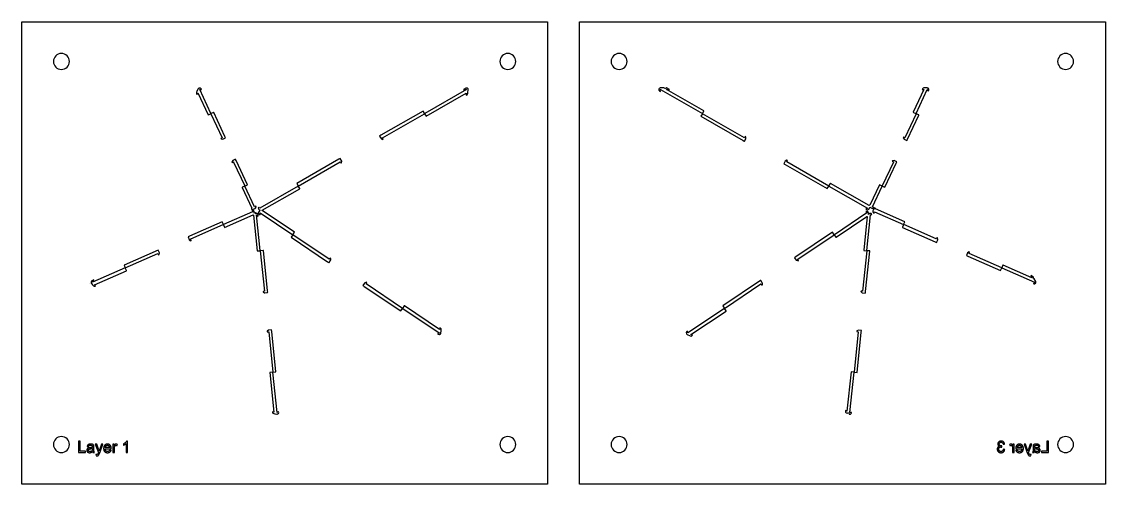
# Model space of a CAD drawing. Header units: metres. Extents: x -74 to 266, y -86 to 59.
import ezdxf

# ---------------------------------------------------------------- set-up
doc = ezdxf.new("R2010")
doc.units = ezdxf.units.M

msp = doc.modelspace()

# ---------------------------------------------------------------- linework, layer by layer
for points in [[(91.39, -85.86), (-73.51, -85.86), (-73.51, 59.04), (91.39, 59.04), (91.39, -85.86)], [(101.39, -85.86), (101.39, 59.04), (266.3, 59.04), (266.3, -85.86), (101.39, -85.86)], [(-58.56, 46.59), (-58.61, 47.08), (-58.75, 47.54), (-58.98, 47.98), (-59.29, 48.36), (-59.67, 48.67), (-60.1, 48.9), (-60.57, 49.04), (-61.06, 49.09), (-61.55, 49.04), (-62.02, 48.9), (-62.45, 48.67), (-62.83, 48.36), (-63.14, 47.98), (-63.37, 47.54), (-63.51, 47.08), (-63.56, 46.59), (-63.51, 46.1), (-63.37, 45.63), (-63.14, 45.2), (-62.83, 44.82), (-62.45, 44.51), (-62.02, 44.28), (-61.55, 44.14), (-61.06, 44.09), (-60.57, 44.14), (-60.1, 44.28), (-59.67, 44.51), (-59.29, 44.82), (-58.98, 45.2), (-58.75, 45.63), (-58.61, 46.1), (-58.56, 46.59)], [(81.44, 46.59), (81.39, 47.08), (81.25, 47.54), (81.02, 47.98), (80.71, 48.36), (80.33, 48.67), (79.9, 48.9), (79.43, 49.04), (78.94, 49.09), (78.45, 49.04), (77.98, 48.9), (77.55, 48.67), (77.17, 48.36), (76.86, 47.98), (76.63, 47.54), (76.49, 47.08), (76.44, 46.59), (76.49, 46.1), (76.63, 45.63), (76.86, 45.2), (77.17, 44.82), (77.55, 44.51), (77.98, 44.28), (78.45, 44.14), (78.94, 44.09), (79.43, 44.14), (79.9, 44.28), (80.33, 44.51), (80.71, 44.82), (81.02, 45.2), (81.25, 45.63), (81.39, 46.1), (81.44, 46.59)], [(111.34, 46.59), (111.39, 46.1), (111.53, 45.63), (111.77, 45.2), (112.08, 44.82), (112.46, 44.51), (112.89, 44.28), (113.36, 44.14), (113.84, 44.09), (114.33, 44.14), (114.8, 44.28), (115.23, 44.51), (115.61, 44.82), (115.92, 45.2), (116.15, 45.63), (116.3, 46.1), (116.34, 46.59), (116.3, 47.08), (116.15, 47.54), (115.92, 47.98), (115.61, 48.36), (115.23, 48.67), (114.8, 48.9), (114.33, 49.04), (113.84, 49.09), (113.36, 49.04), (112.89, 48.9), (112.46, 48.67), (112.08, 48.36), (111.77, 47.98), (111.53, 47.54), (111.39, 47.08), (111.34, 46.59)], [(251.34, 46.59), (251.39, 46.1), (251.53, 45.63), (251.77, 45.2), (252.08, 44.82), (252.46, 44.51), (252.89, 44.28), (253.36, 44.14), (253.84, 44.09), (254.33, 44.14), (254.8, 44.28), (255.23, 44.51), (255.61, 44.82), (255.92, 45.2), (256.15, 45.63), (256.3, 46.1), (256.34, 46.59), (256.3, 47.08), (256.15, 47.54), (255.92, 47.98), (255.61, 48.36), (255.23, 48.67), (254.8, 48.9), (254.33, 49.04), (253.84, 49.09), (253.36, 49.04), (252.89, 48.9), (252.46, 48.67), (252.08, 48.36), (251.77, 47.98), (251.53, 47.54), (251.39, 47.08), (251.34, 46.59)], [(-18.56, 37.26), (-18.54, 37.22), (-18.58, 37.22), (-18.71, 37), (-18.71, 36.99), (-18.7, 36.55), (-18.71, 36.54), (-18.72, 36.54), (-18.57, 36.22), (-18.27, 36.75), (-15.03, 29.85), (-15.01, 29.84), (-14.19, 30.22), (-14.15, 30.21), (-10.63, 22.7), (-10.65, 22.66), (-11.03, 22.48), (-11.03, 22.48), (-10.98, 22.3), (-10.98, 22.3), (-10.43, 22.21), (-10.39, 22.23), (-9.57, 22.62), (-9.59, 22.67), (-9.59, 22.67), (-9.57, 22.68), (-9.76, 23.08), (-13.29, 30.62), (-13.32, 30.63), (-14.14, 30.24), (-14.17, 30.26), (-17.69, 37.77), (-17.68, 37.77), (-17.67, 37.78), (-17.15, 37.78), (-17.24, 37.98), (-17.53, 38.24), (-17.53, 38.24), (-17.93, 38.21), (-17.94, 38.2), (-18, 38.16), (-18, 38.16), (-18.05, 38.12), (-18.06, 38.11), (-18.11, 38.05), (-18.11, 38.05), (-18.15, 37.99), (-18.56, 37.26)], [(66.43, 36.81), (66.39, 36.83), (66.44, 36.86), (66.53, 37.69), (66.53, 37.83), (66.53, 37.83), (66.49, 37.96), (66.48, 37.98), (66.4, 38.09), (66.4, 38.09), (66.3, 38.18), (66.3, 38.18), (66.12, 38.26), (66.12, 38.26), (65.77, 38.2), (65.03, 37.78), (66.01, 37.78), (66.01, 37.78), (66.01, 37.78), (66.02, 37.77), (52.86, 30.25), (52.82, 30.26), (52.38, 31.04), (52.35, 31.05), (39.16, 23.5), (38.77, 23.28), (38.78, 23.27), (38.78, 23.26), (38.73, 23.23), (39.18, 22.45), (39.21, 22.4), (39.71, 22.16), (39.71, 22.16), (39.85, 22.28), (39.85, 22.28), (39.64, 22.65), (39.65, 22.69), (52.81, 30.22), (52.85, 30.21), (53.3, 29.42), (53.33, 29.42), (65.9, 36.61), (65.84, 36), (66.15, 36.18), (66.32, 36.34), (66.32, 36.34), (66.4, 36.56), (66.43, 36.81)], [(127.9, 38.28), (126.78, 38.28), (126.73, 38.28), (126.73, 38.28), (126.68, 38.27), (126.67, 38.27), (126.63, 38.26), (126.62, 38.26), (126.58, 38.24), (126.58, 38.24), (126.4, 38.11), (126.4, 38.11), (126.29, 37.92), (126.29, 37.92), (126.3, 37.59), (126.3, 37.59), (126.52, 37.34), (126.82, 37.17), (126.75, 37.75), (126.76, 37.77), (126.77, 37.77), (126.77, 37.77), (139.93, 30.24), (139.93, 30.25), (139.93, 30.26), (139.96, 30.25), (140.41, 31.04), (140.4, 31.07), (128.67, 37.78), (129.68, 37.78), (128.92, 38.21), (128.8, 38.26), (128.8, 38.26), (128.67, 38.28), (128.54, 38.28), (128.45, 37.96), (127.9, 38.28)], [(209.75, 38.28), (209.43, 38.28), (209.16, 38.2), (209.16, 38.2), (208.98, 37.99), (208.88, 37.78), (209.43, 37.78), (206.09, 30.65), (206.1, 30.63), (206.92, 30.24), (206.94, 30.21), (203.42, 22.7), (203.38, 22.69), (203, 22.87), (203, 22.87), (202.89, 22.71), (202.89, 22.71), (203.17, 22.23), (203.22, 22.21), (204.04, 21.83), (204.06, 21.88), (204.06, 21.88), (204.08, 21.87), (204.27, 22.27), (207.8, 29.81), (207.79, 29.84), (206.97, 30.22), (206.96, 30.26), (210.48, 37.77), (210.49, 37.76), (210.5, 37.75), (210.78, 37.24), (210.93, 37.55), (210.95, 37.92), (210.95, 37.93), (210.71, 38.21), (210.7, 38.21), (210.7, 38.21), (210.69, 38.22), (210.57, 38.26), (210.57, 38.26), (210.45, 38.28), (209.84, 38.28), (209.77, 38.26), (209.75, 38.28)], [(153.07, 21.63), (153.07, 21.65), (153.07, 21.65), (153.13, 21.62), (153.57, 22.4), (153.6, 22.45), (153.56, 23), (153.56, 23), (153.38, 23.06), (153.38, 23.06), (153.17, 22.7), (153.13, 22.69), (139.96, 30.22), (139.96, 30.21), (139.96, 30.21), (139.94, 30.22), (139.48, 29.42), (139.49, 29.4), (152.68, 21.85), (153.07, 21.63)], [(-7.49, 14.92), (-7.11, 15.1), (-7.07, 15.09), (-3.55, 7.58), (-3.52, 7.57), (-2.7, 7.95), (-2.69, 7.98), (-6.22, 15.52), (-6.41, 15.92), (-6.42, 15.91), (-6.43, 15.91), (-6.45, 15.96), (-7.27, 15.58), (-7.32, 15.56), (-7.6, 15.08), (-7.6, 15.08), (-7.49, 14.93), (-7.49, 14.92)], [(26.33, 16.16), (25.95, 15.94), (12.75, 8.39), (12.75, 8.37), (13.2, 7.58), (13.19, 7.54), (1.12, 0.64), (0.91, 0.78), (0.81, 0.98), (0.62, 0.66), (0.62, 0.66), (0.84, 0.22), (1.24, -0.04), (1.24, -0.04), (0.98, -0.19), (0.97, -0.21), (0.97, -0.21), (1.08, -0.44), (0.73, -0.65), (0.73, -0.68), (0.75, -0.89), (0.82, -1.09), (0.82, -1.09), (0.97, -1.25), (1.31, -1.48), (1.25, -0.83), (11.47, -7.68), (11.5, -7.68), (12, -6.92), (12, -6.89), (1.91, -0.13), (1.91, 0), (13.67, 6.72), (13.67, 6.75), (13.22, 7.53), (13.23, 7.57), (26.39, 15.1), (26.43, 15.09), (26.64, 14.73), (26.64, 14.73), (26.83, 14.79), (26.83, 14.79), (26.87, 15.34), (26.84, 15.39), (26.39, 16.17), (26.34, 16.14), (26.34, 16.14), (26.33, 16.16)], [(191.2, 0.33), (191.42, 0.21), (191.69, 0.14), (191.69, 0.14), (191.95, 0.22), (192.15, 0.36), (192.2, 0.41), (192.2, 0.56), (192.25, 0.58), (192.34, 0.58), (192.49, 0.92), (192.49, 0.92), (193.03, 0.61), (193.43, 0.57), (193.43, 0.57), (193.73, 0.84), (193.73, 0.84), (193.3, 1.03), (193.28, 1.05), (196.32, 7.54), (196.31, 7.57), (195.48, 7.95), (195.45, 7.94), (192.44, 1.52), (192.36, 1.54), (192.2, 1.43), (180.07, 8.38), (180.04, 8.37), (179.59, 7.58), (179.55, 7.57), (166.39, 15.1), (166.38, 15.14), (166.59, 15.51), (166.59, 15.51), (166.44, 15.63), (166.44, 15.63), (165.95, 15.39), (165.92, 15.34), (165.47, 14.56), (165.52, 14.53), (165.52, 14.53), (165.51, 14.51), (165.89, 14.29), (179.08, 6.74), (179.11, 6.75), (179.56, 7.53), (179.6, 7.54), (191.67, 0.64), (191.2, 0.33)], [(200.92, 15.11), (200.9, 15.12), (200.9, 15.12), (200.92, 15.17), (200.1, 15.56), (200.05, 15.58), (199.51, 15.5), (199.51, 15.49), (199.46, 15.31), (199.46, 15.31), (199.84, 15.13), (199.85, 15.09), (196.33, 7.58), (196.34, 7.55), (197.17, 7.16), (197.2, 7.17), (200.73, 14.71), (200.92, 15.11)], [(-0.06, 1.3), (-0.49, 1.05), (-3.53, 7.54), (-3.56, 7.55), (-4.39, 7.16), (-4.39, 7.14), (-1.36, 0.66), (-1.48, 0.48), (-1.46, 0.39), (-1.36, 0.18), (-1.36, 0.18), (-1.18, 0.26), (-1.18, 0.26), (-1.15, 0.21), (-0.32, 0.57), (-0.3, 0.58), (-0.3, 0.58), (-0.27, 0.6), (-0.24, 0.61), (-0.02, 0.9), (-0.02, 0.9), (-0.04, 1.26), (-0.06, 1.3)], [(193.93, 0.75), (193.93, 0.75), (193.79, 0.61), (193.46, -0.1), (193.43, -0.18), (193.43, -0.18), (193.41, -0.26), (193.4, -0.44), (193.46, -0.74), (193.46, -0.74), (193.69, -0.94), (193.84, -1.01), (193.89, -0.49), (203.02, -4.51), (203.03, -4.54), (202.67, -5.37), (202.68, -5.4), (212.92, -9.91), (213.32, -10.08), (213.33, -10.06), (213.33, -10.06), (213.38, -10.09), (213.75, -9.26), (213.77, -9.21), (213.67, -8.66), (213.67, -8.66), (213.48, -8.62), (213.48, -8.62), (213.31, -9.01), (213.28, -9.02), (203.07, -4.53), (203.06, -4.49), (203.42, -3.66), (203.41, -3.64), (194.24, 0.4), (194.26, 0.48), (194.14, 0.66), (193.93, 0.75)], [(-1.26, -0.03), (-1.13, -0.31), (-1.11, -0.49), (-10.23, -4.51), (-10.27, -4.49), (-10.63, -3.66), (-10.66, -3.65), (-20.9, -8.16), (-21.31, -8.34), (-21.3, -8.36), (-21.3, -8.36), (-21.35, -8.38), (-20.99, -9.21), (-20.96, -9.26), (-20.5, -9.56), (-20.5, -9.56), (-20.34, -9.45), (-20.34, -9.45), (-20.51, -9.06), (-20.49, -9.02), (-10.28, -4.53), (-10.25, -4.54), (-9.88, -5.37), (-9.86, -5.38), (-0.95, -1.46), (-0.8, -1.54), (0.37, -12.77), (0.39, -12.78), (1.3, -12.69), (1.31, -12.67), (0.15, -1.49), (0.69, -1.85), (0.65, -1.44), (0.58, -1.23), (0.58, -1.23), (0.43, -1.08), (0.24, -0.95), (-0.02, -1.1), (-0.2, -0.83), (-0.32, -0.85), (-0.56, -0.96), (-0.56, -0.96), (-0.61, -0.44), (-0.86, -0.06), (-0.86, -0.06), (-1.26, -0.03)], [(193.04, -1.37), (192.89, -1.07), (192.89, -1.06), (192.35, -1.08), (191.99, -1.32), (191.99, -1.32), (192.04, -0.89), (191.8, -0.41), (191.8, -0.41), (191.26, -0.42), (191.23, -0.44), (191.56, -0.63), (191.54, -0.83), (181.32, -7.68), (181.31, -7.71), (181.82, -8.47), (181.85, -8.47), (191.55, -1.97), (191.62, -2.02), (190.52, -12.57), (190.54, -12.59), (191.45, -12.69), (191.47, -12.67), (192.63, -1.49), (192.9, -1.31), (193.04, -1.37)], [(23.22, -15.01), (22.99, -15.37), (22.95, -15.37), (11.5, -7.71), (11.47, -7.71), (10.97, -8.47), (10.97, -8.5), (22.44, -16.18), (22.81, -16.43), (22.82, -16.41), (22.82, -16.41), (22.87, -16.44), (23.37, -15.69), (23.4, -15.65), (23.4, -15.09), (23.4, -15.09), (23.22, -15.01), (23.22, -15.01)], [(181.28, -7.71), (181.28, -7.68), (181.28, -7.68), (181.29, -7.68), (180.78, -6.92), (180.75, -6.91), (169.29, -14.6), (168.92, -14.84), (168.93, -14.86), (168.93, -14.86), (168.88, -14.89), (169.39, -15.64), (169.42, -15.69), (169.93, -15.9), (169.93, -15.9), (170.07, -15.76), (170.07, -15.76), (169.83, -15.41), (169.84, -15.37), (181.28, -7.71)], [(-30.76, -12.5), (-41.4, -17.19), (-41.41, -17.21), (-41.04, -18.05), (-41.02, -18.06), (-30.8, -13.56), (-30.77, -13.58), (-30.6, -13.96), (-30.6, -13.96), (-30.41, -13.92), (-30.41, -13.92), (-30.31, -13.37), (-30.33, -13.32), (-30.7, -12.5), (-30.75, -12.52), (-30.75, -12.52), (-30.76, -12.5)], [(3.63, -25.72), (3.58, -25.28), (2.27, -12.61), (2.24, -12.59), (1.34, -12.69), (1.32, -12.71), (2.63, -25.35), (2.6, -25.38), (2.19, -25.42), (2.19, -25.42), (2.17, -25.61), (2.17, -25.62), (2.66, -25.87), (2.71, -25.87), (3.61, -25.78), (3.6, -25.72), (3.61, -25.71), (3.63, -25.72)], [(189.7, -25.33), (189.7, -25.33), (189.65, -25.51), (189.65, -25.51), (190.08, -25.87), (190.13, -25.87), (191.03, -25.97), (191.03, -25.91), (191.03, -25.91), (191.05, -25.91), (191.1, -25.47), (192.41, -12.81), (192.4, -12.78), (191.49, -12.69), (191.47, -12.71), (190.15, -25.35), (190.12, -25.37), (189.7, -25.33)], [(223.74, -13.14), (223.74, -13.14), (223.58, -13.03), (223.58, -13.03), (223.12, -13.33), (223.09, -13.37), (222.73, -14.2), (222.78, -14.22), (222.78, -14.23), (222.77, -14.24), (223.18, -14.42), (233.42, -18.93), (233.45, -18.92), (233.81, -18.09), (233.79, -18.07), (233.8, -18.07), (233.8, -18.06), (223.59, -13.56), (223.57, -13.52), (223.74, -13.14)], [(-51.28, -23.37), (-51.28, -23.37), (-51.28, -23.37), (-51.04, -23.66), (-50.77, -23.83), (-50.77, -23.83), (-50.45, -23.8), (-50.32, -23.74), (-50.65, -23.34), (-40.67, -18.95), (-40.66, -18.92), (-41.03, -18.09), (-41.05, -18.07), (-51.27, -22.57), (-51.28, -22.57), (-51.28, -22.57), (-51.27, -22.56), (-51.27, -22.56), (-50.88, -21.85), (-51.47, -22.12), (-51.75, -22.43), (-51.75, -22.43), (-51.74, -22.7), (-51.74, -22.7), (-51.76, -22.7), (-51.75, -22.72), (-51.74, -22.74), (-51.74, -22.74), (-51.74, -22.75), (-51.74, -22.76), (-51.74, -22.76), (-51.74, -22.76), (-51.71, -22.83), (-51.71, -22.83), (-51.65, -22.92), (-51.28, -23.37)], [(243.82, -21.1), (243.73, -20.96), (243.63, -20.83), (243.63, -20.83), (243.5, -20.74), (242.9, -20.48), (243.3, -21.2), (234.22, -17.2), (234.2, -17.21), (233.83, -18.05), (233.84, -18.07), (244.06, -22.57), (244.05, -22.58), (244.06, -22.59), (244.05, -22.6), (243.74, -22.98), (243.86, -23.03), (244.2, -23.05), (244.2, -23.05), (244.29, -22.99), (244.29, -22.99), (244.3, -23), (244.34, -22.95), (244.34, -22.95), (244.48, -22.84), (244.48, -22.84), (244.55, -22.66), (244.55, -22.66), (244.55, -22.47), (244.55, -22.46), (244.5, -22.36), (244.5, -22.35), (244.49, -22.32), (244.02, -21.46), (243.64, -21.3), (243.82, -21.1)], [(-52.12, -23.11), (-52.11, -23.11), (-52.1, -23.11), (-52.11, -23.1), (-52.12, -23.11)], [(57.99, -37.8), (57.99, -37.76), (58, -37.76), (58.03, -37.46), (57.99, -37.19), (57.99, -37.19), (57.81, -36.98), (57.6, -36.84), (57.53, -37.4), (46.49, -30), (46.46, -30), (45.95, -30.75), (45.92, -30.76), (34.48, -23.1), (34.47, -23.06), (34.7, -22.71), (34.7, -22.71), (34.57, -22.57), (34.57, -22.57), (34.05, -22.78), (34.02, -22.83), (33.52, -23.58), (33.57, -23.61), (33.57, -23.61), (33.56, -23.63), (33.92, -23.87), (45.39, -31.56), (45.42, -31.55), (45.92, -30.8), (45.96, -30.79), (57.4, -38.46), (57.39, -38.47), (57.38, -38.48), (56.9, -38.72), (57.12, -38.87), (57.5, -38.95), (57.5, -38.95), (57.81, -38.74), (57.82, -38.72), (57.83, -38.7), (57.83, -38.7), (57.88, -38.61), (57.88, -38.61), (57.9, -38.56), (57.9, -38.56), (57.9, -38.55), (57.9, -38.55), (57.9, -38.54), (57.9, -38.54), (57.91, -38.49), (57.99, -37.8)], [(158.58, -23.46), (158.58, -23.46), (158.76, -23.38), (158.76, -23.38), (158.76, -22.83), (158.73, -22.78), (158.23, -22.03), (158.18, -22.06), (158.18, -22.06), (158.17, -22.04), (146.33, -29.97), (146.33, -30), (146.83, -30.76), (146.86, -30.77), (158.31, -23.1), (158.35, -23.11), (158.58, -23.46)], [(135.31, -37.91), (135.11, -38.04), (134.89, -38.36), (134.89, -38.36), (134.97, -38.74), (134.98, -38.76), (135.02, -38.81), (135.02, -38.81), (135.07, -38.85), (135.07, -38.86), (135.13, -38.9), (135.13, -38.9), (135.18, -38.93), (136.14, -39.4), (136.39, -39.45), (136.39, -39.45), (136.64, -39.36), (136.88, -39.2), (136.36, -38.95), (147.36, -31.58), (147.37, -31.55), (146.86, -30.79), (146.83, -30.8), (146.83, -30.8), (146.83, -30.79), (135.38, -38.46), (135.37, -38.44), (135.37, -38.44), (135.37, -38.43), (135.31, -37.91)], [(5.88, -63.8), (5.9, -63.78), (5.95, -63.82), (6.46, -63.91), (6.57, -63.92), (6.57, -63.92), (6.58, -63.92), (6.62, -63.92), (6.64, -63.91), (6.98, -63.72), (6.98, -63.72), (7.08, -63.37), (7.06, -63.19), (6.61, -63.41), (6.6, -63.42), (6.58, -63.42), (6.58, -63.42), (5.27, -50.78), (5.29, -50.75), (6.19, -50.65), (6.21, -50.63), (4.9, -37.96), (4.85, -37.52), (4.83, -37.53), (4.83, -37.53), (4.82, -37.47), (3.93, -37.56), (3.87, -37.57), (3.45, -37.92), (3.44, -37.92), (3.5, -38.11), (3.5, -38.11), (3.92, -38.07), (3.95, -38.09), (5.26, -50.72), (5.24, -50.75), (4.34, -50.85), (4.32, -50.87), (5.6, -63.24), (5.09, -63.15), (5.11, -63.29), (5.24, -63.58), (5.24, -63.58), (5.51, -63.73), (5.88, -63.8)], [(185.92, -63.84), (185.96, -63.86), (186, -63.88), (186, -63.88), (186.04, -63.89), (186.04, -63.9), (186.08, -63.91), (186.08, -63.91), (186.12, -63.91), (186.14, -63.91), (186.34, -63.9), (186.34, -63.9), (186.52, -63.81), (186.52, -63.81), (186.64, -63.66), (186.64, -63.66), (186.7, -63.47), (186.72, -63.33), (186.23, -63.42), (186.23, -63.42), (186.23, -63.42), (186.2, -63.42), (186.2, -63.42), (187.52, -50.78), (187.55, -50.75), (188.45, -50.85), (188.47, -50.83), (189.78, -38.16), (189.83, -37.72), (189.81, -37.72), (189.81, -37.72), (189.81, -37.66), (188.92, -37.57), (188.86, -37.56), (188.37, -37.82), (188.37, -37.82), (188.39, -38.02), (188.39, -38.02), (188.81, -38.06), (188.83, -38.09), (187.52, -50.72), (187.49, -50.75), (186.59, -50.65), (186.57, -50.67), (185.29, -62.98), (184.82, -62.75), (184.8, -62.93), (184.86, -63.22), (184.86, -63.22), (185.07, -63.43), (185.39, -63.58), (185.78, -63.36), (185.92, -63.84)], [(-58.56, -73.41), (-58.61, -72.92), (-58.75, -72.46), (-58.98, -72.02), (-59.29, -71.64), (-59.67, -71.33), (-60.1, -71.1), (-60.57, -70.96), (-61.06, -70.91), (-61.55, -70.96), (-62.02, -71.1), (-62.45, -71.33), (-62.83, -71.64), (-63.14, -72.02), (-63.37, -72.46), (-63.51, -72.92), (-63.56, -73.41), (-63.51, -73.9), (-63.37, -74.37), (-63.14, -74.8), (-62.83, -75.18), (-62.45, -75.49), (-62.02, -75.72), (-61.55, -75.86), (-61.06, -75.91), (-60.57, -75.86), (-60.1, -75.72), (-59.67, -75.49), (-59.29, -75.18), (-58.98, -74.8), (-58.75, -74.37), (-58.61, -73.9), (-58.56, -73.41)], [(81.44, -73.41), (81.39, -72.92), (81.25, -72.46), (81.02, -72.02), (80.71, -71.64), (80.33, -71.33), (79.9, -71.1), (79.43, -70.96), (78.94, -70.91), (78.45, -70.96), (77.98, -71.1), (77.55, -71.33), (77.17, -71.64), (76.86, -72.02), (76.63, -72.46), (76.49, -72.92), (76.44, -73.41), (76.49, -73.9), (76.63, -74.37), (76.86, -74.8), (77.17, -75.18), (77.55, -75.49), (77.98, -75.72), (78.45, -75.86), (78.94, -75.91), (79.43, -75.86), (79.9, -75.72), (80.33, -75.49), (80.71, -75.18), (81.02, -74.8), (81.25, -74.37), (81.39, -73.9), (81.44, -73.41)], [(111.34, -73.41), (111.39, -73.9), (111.53, -74.37), (111.77, -74.8), (112.08, -75.18), (112.46, -75.49), (112.89, -75.72), (113.36, -75.86), (113.84, -75.91), (114.33, -75.86), (114.8, -75.72), (115.23, -75.49), (115.61, -75.18), (115.92, -74.8), (116.15, -74.37), (116.3, -73.9), (116.34, -73.41), (116.3, -72.92), (116.15, -72.46), (115.92, -72.02), (115.61, -71.64), (115.23, -71.33), (114.8, -71.1), (114.33, -70.96), (113.84, -70.91), (113.36, -70.96), (112.89, -71.1), (112.46, -71.33), (112.08, -71.64), (111.77, -72.02), (111.53, -72.46), (111.39, -72.92), (111.34, -73.41)], [(251.34, -73.41), (251.39, -73.9), (251.53, -74.37), (251.77, -74.8), (252.08, -75.18), (252.46, -75.49), (252.89, -75.72), (253.36, -75.86), (253.84, -75.91), (254.33, -75.86), (254.8, -75.72), (255.23, -75.49), (255.61, -75.18), (255.92, -74.8), (256.15, -74.37), (256.3, -73.9), (256.34, -73.41), (256.3, -72.92), (256.15, -72.46), (255.92, -72.02), (255.61, -71.64), (255.23, -71.33), (254.8, -71.1), (254.33, -70.96), (253.84, -70.91), (253.36, -70.96), (252.89, -71.1), (252.46, -71.33), (252.08, -71.64), (251.77, -72.02), (251.53, -72.46), (251.39, -72.92), (251.34, -73.41)], [(-55.69, -75.91), (-53.46, -75.91), (-53.46, -75.49), (-55.22, -75.49), (-55.22, -72.33), (-55.69, -72.33), (-55.69, -75.91)], [(-51.26, -75.59), (-51.25, -75.63), (-51.25, -75.66), (-51.24, -75.7), (-51.23, -75.73), (-51.23, -75.76), (-51.22, -75.8), (-51.21, -75.83), (-51.19, -75.86), (-51.18, -75.88), (-51.17, -75.91), (-50.71, -75.91), (-50.73, -75.88), (-50.74, -75.85), (-50.76, -75.82), (-50.77, -75.79), (-50.78, -75.76), (-50.79, -75.73), (-50.8, -75.7), (-50.81, -75.67), (-50.82, -75.63), (-50.82, -75.6), (-50.83, -75.56), (-50.83, -75.52), (-50.84, -75.46), (-50.84, -75.4), (-50.84, -75.33), (-50.85, -75.24), (-50.85, -75.15), (-50.85, -75.05), (-50.85, -74.94), (-50.85, -74.83), (-50.85, -74.24), (-50.85, -74.18), (-50.85, -74.13), (-50.85, -74.08), (-50.85, -74.03), (-50.86, -73.99), (-50.86, -73.95), (-50.86, -73.92), (-50.86, -73.89), (-50.87, -73.86), (-50.87, -73.84), (-50.88, -73.8), (-50.89, -73.77), (-50.9, -73.73), (-50.91, -73.7), (-50.93, -73.67), (-50.94, -73.64), (-50.96, -73.61), (-50.97, -73.59), (-50.99, -73.56), (-51.01, -73.54), (-51.03, -73.51), (-51.05, -73.49), (-51.08, -73.47), (-51.1, -73.45), (-51.13, -73.43), (-51.17, -73.41), (-51.2, -73.39), (-51.24, -73.37), (-51.27, -73.36), (-51.31, -73.34), (-51.36, -73.32), (-51.4, -73.31), (-51.45, -73.3), (-51.5, -73.29), (-51.55, -73.28), (-51.61, -73.27), (-51.66, -73.27), (-51.73, -73.26), (-51.79, -73.26), (-51.85, -73.26), (-51.92, -73.26), (-51.98, -73.26), (-52.05, -73.27), (-52.11, -73.28), (-52.17, -73.28), (-52.23, -73.29), (-52.28, -73.31), (-52.34, -73.32), (-52.39, -73.34), (-52.44, -73.35), (-52.49, -73.37), (-52.54, -73.39), (-52.58, -73.41), (-52.63, -73.44), (-52.67, -73.46), (-52.7, -73.49), (-52.74, -73.52), (-52.77, -73.55), (-52.8, -73.58), (-52.83, -73.61), (-52.86, -73.65), (-52.88, -73.69), (-52.9, -73.73), (-52.92, -73.77), (-52.94, -73.81), (-52.96, -73.86), (-52.98, -73.9), (-53, -73.95), (-53.01, -74.01), (-53.02, -74.06), (-52.59, -74.12), (-52.58, -74.06), (-52.56, -74.01), (-52.54, -73.97), (-52.52, -73.92), (-52.5, -73.88), (-52.48, -73.85), (-52.46, -73.81), (-52.43, -73.78), (-52.4, -73.76), (-52.37, -73.73), (-52.34, -73.71), (-52.31, -73.69), (-52.27, -73.68), (-52.23, -73.66), (-52.19, -73.65), (-52.14, -73.64), (-52.09, -73.63), (-52.03, -73.63), (-51.98, -73.63), (-51.92, -73.62), (-51.85, -73.63), (-51.79, -73.63), (-51.73, -73.64), (-51.68, -73.65), (-51.63, -73.66), (-51.58, -73.68), (-51.53, -73.7), (-51.49, -73.72), (-51.45, -73.75), (-51.42, -73.77), (-51.39, -73.8), (-51.37, -73.82), (-51.35, -73.85), (-51.34, -73.89), (-51.32, -73.92), (-51.31, -73.96), (-51.3, -74.01), (-51.3, -74.05), (-51.29, -74.1), (-51.29, -74.15), (-51.29, -74.16), (-51.29, -74.16), (-51.29, -74.17), (-51.29, -74.18), (-51.29, -74.19), (-51.29, -74.21), (-51.29, -74.22), (-51.29, -74.23), (-51.29, -74.25), (-51.29, -74.27), (-51.35, -74.28), (-51.41, -74.3), (-51.47, -74.32), (-51.54, -74.33), (-51.62, -74.35), (-51.7, -74.36), (-51.78, -74.38), (-51.88, -74.39), (-51.97, -74.41), (-52.08, -74.42), (-52.13, -74.42), (-52.18, -74.43), (-52.22, -74.44), (-52.27, -74.44), (-52.31, -74.45), (-52.34, -74.46), (-52.38, -74.46), (-52.41, -74.47), (-52.44, -74.48), (-52.47, -74.48), (-52.5, -74.49), (-52.54, -74.51), (-52.57, -74.52), (-52.6, -74.53), (-52.63, -74.54), (-52.67, -74.56), (-52.7, -74.58), (-52.73, -74.59), (-52.76, -74.61), (-52.78, -74.63), (-52.81, -74.65), (-52.84, -74.67), (-52.86, -74.69), (-52.89, -74.71), (-52.91, -74.74), (-52.93, -74.76), (-52.95, -74.79), (-52.97, -74.82), (-52.99, -74.85), (-53.01, -74.88), (-53.03, -74.91), (-53.04, -74.95), (-53.06, -74.98), (-53.07, -75.01), (-53.08, -75.05), (-53.08, -75.08), (-53.09, -75.12), (-53.09, -75.15), (-53.1, -75.19), (-53.1, -75.23), (-53.1, -75.29), (-53.09, -75.35), (-53.08, -75.41), (-53.06, -75.47), (-53.04, -75.52), (-53.02, -75.58), (-52.99, -75.63), (-52.95, -75.67), (-52.91, -75.72), (-52.87, -75.76), (-52.82, -75.8), (-52.77, -75.84), (-52.71, -75.87), (-52.65, -75.9), (-52.59, -75.92), (-52.52, -75.94), (-52.45, -75.95), (-52.37, -75.96), (-52.29, -75.97), (-52.21, -75.97), (-52.16, -75.97), (-52.11, -75.97), (-52.06, -75.96), (-52.01, -75.96), (-51.96, -75.95), (-51.91, -75.94), (-51.87, -75.93), (-51.82, -75.92), (-51.77, -75.9), (-51.73, -75.89), (-51.68, -75.87), (-51.64, -75.85), (-51.59, -75.82), (-51.54, -75.8), (-51.5, -75.77), (-51.45, -75.74), (-51.4, -75.71), (-51.35, -75.67), (-51.31, -75.63), (-51.26, -75.59)], [(-51.29, -74.61), (-51.29, -74.77), (-51.29, -74.83), (-51.3, -74.88), (-51.3, -74.93), (-51.3, -74.98), (-51.31, -75.03), (-51.32, -75.07), (-51.33, -75.11), (-51.34, -75.15), (-51.35, -75.18), (-51.36, -75.21), (-51.38, -75.25), (-51.41, -75.29), (-51.43, -75.32), (-51.46, -75.35), (-51.48, -75.38), (-51.51, -75.41), (-51.55, -75.44), (-51.58, -75.47), (-51.62, -75.49), (-51.66, -75.52), (-51.7, -75.54), (-51.74, -75.56), (-51.78, -75.57), (-51.82, -75.59), (-51.87, -75.6), (-51.91, -75.61), (-51.96, -75.62), (-52.01, -75.62), (-52.06, -75.63), (-52.11, -75.63), (-52.16, -75.63), (-52.2, -75.62), (-52.25, -75.62), (-52.29, -75.61), (-52.33, -75.6), (-52.37, -75.58), (-52.41, -75.57), (-52.44, -75.55), (-52.47, -75.53), (-52.5, -75.51), (-52.52, -75.49), (-52.54, -75.46), (-52.56, -75.43), (-52.58, -75.41), (-52.6, -75.38), (-52.61, -75.35), (-52.62, -75.32), (-52.62, -75.28), (-52.63, -75.25), (-52.63, -75.22), (-52.63, -75.19), (-52.63, -75.17), (-52.62, -75.15), (-52.62, -75.13), (-52.61, -75.11), (-52.61, -75.09), (-52.6, -75.07), (-52.59, -75.05), (-52.58, -75.03), (-52.57, -75.01), (-52.56, -74.99), (-52.54, -74.97), (-52.53, -74.96), (-52.51, -74.94), (-52.49, -74.93), (-52.48, -74.91), (-52.46, -74.9), (-52.44, -74.89), (-52.42, -74.88), (-52.4, -74.87), (-52.37, -74.86), (-52.34, -74.85), (-52.31, -74.84), (-52.28, -74.83), (-52.24, -74.82), (-52.2, -74.81), (-52.16, -74.8), (-52.11, -74.79), (-52.06, -74.79), (-52.01, -74.78), (-51.92, -74.76), (-51.83, -74.75), (-51.75, -74.73), (-51.67, -74.72), (-51.59, -74.7), (-51.52, -74.68), (-51.46, -74.67), (-51.4, -74.65), (-51.34, -74.63), (-51.29, -74.61)], [(-50.19, -76.91), (-50.16, -76.92), (-50.13, -76.93), (-50.1, -76.94), (-50.07, -76.95), (-50.04, -76.95), (-50.01, -76.96), (-49.98, -76.96), (-49.96, -76.96), (-49.93, -76.96), (-49.9, -76.96), (-49.86, -76.96), (-49.82, -76.96), (-49.78, -76.96), (-49.75, -76.95), (-49.71, -76.94), (-49.67, -76.93), (-49.64, -76.92), (-49.61, -76.9), (-49.57, -76.88), (-49.54, -76.86), (-49.51, -76.84), (-49.48, -76.82), (-49.46, -76.79), (-49.43, -76.76), (-49.4, -76.73), (-49.37, -76.7), (-49.35, -76.66), (-49.32, -76.63), (-49.3, -76.59), (-49.27, -76.54), (-49.26, -76.51), (-49.24, -76.47), (-49.22, -76.42), (-49.19, -76.37), (-49.17, -76.32), (-49.14, -76.26), (-49.12, -76.19), (-49.09, -76.12), (-49.06, -76.04), (-49.03, -75.96), (-48.04, -73.32), (-48.48, -73.32), (-49.04, -74.83), (-49.06, -74.89), (-49.08, -74.95), (-49.1, -75.01), (-49.11, -75.06), (-49.13, -75.12), (-49.15, -75.18), (-49.17, -75.24), (-49.18, -75.3), (-49.2, -75.36), (-49.22, -75.42), (-49.23, -75.36), (-49.25, -75.3), (-49.27, -75.24), (-49.29, -75.17), (-49.3, -75.11), (-49.32, -75.05), (-49.34, -75), (-49.36, -74.94), (-49.38, -74.88), (-49.4, -74.82), (-49.94, -73.32), (-50.42, -73.32), (-49.43, -75.92), (-49.44, -75.93), (-49.44, -75.94), (-49.45, -75.96), (-49.45, -75.97), (-49.46, -75.98), (-49.46, -75.99), (-49.46, -76), (-49.47, -76.01), (-49.47, -76.02), (-49.47, -76.02), (-49.49, -76.08), (-49.51, -76.12), (-49.52, -76.16), (-49.54, -76.2), (-49.55, -76.24), (-49.57, -76.27), (-49.58, -76.29), (-49.59, -76.32), (-49.6, -76.34), (-49.61, -76.35), (-49.62, -76.37), (-49.63, -76.39), (-49.64, -76.4), (-49.66, -76.42), (-49.67, -76.43), (-49.69, -76.44), (-49.7, -76.46), (-49.72, -76.47), (-49.73, -76.48), (-49.75, -76.49), (-49.77, -76.5), (-49.79, -76.51), (-49.81, -76.51), (-49.83, -76.52), (-49.85, -76.53), (-49.88, -76.53), (-49.9, -76.53), (-49.93, -76.54), (-49.96, -76.54), (-49.99, -76.54), (-50.01, -76.54), (-50.03, -76.54), (-50.05, -76.53), (-50.08, -76.53), (-50.1, -76.53), (-50.13, -76.52), (-50.15, -76.52), (-50.18, -76.51), (-50.21, -76.51), (-50.24, -76.5), (-50.19, -76.91)], [(-45.89, -75.08), (-45.91, -75.13), (-45.94, -75.18), (-45.96, -75.23), (-45.98, -75.28), (-46.01, -75.32), (-46.04, -75.36), (-46.07, -75.39), (-46.1, -75.43), (-46.13, -75.46), (-46.16, -75.48), (-46.2, -75.51), (-46.24, -75.53), (-46.27, -75.55), (-46.31, -75.56), (-46.35, -75.58), (-46.39, -75.59), (-46.44, -75.6), (-46.48, -75.6), (-46.53, -75.61), (-46.58, -75.61), (-46.64, -75.61), (-46.7, -75.6), (-46.76, -75.59), (-46.82, -75.57), (-46.87, -75.55), (-46.93, -75.53), (-46.98, -75.5), (-47.03, -75.46), (-47.07, -75.43), (-47.12, -75.38), (-47.16, -75.34), (-47.2, -75.28), (-47.23, -75.23), (-47.26, -75.17), (-47.29, -75.11), (-47.31, -75.04), (-47.33, -74.97), (-47.34, -74.89), (-47.35, -74.81), (-47.36, -74.73), (-45.43, -74.73), (-45.43, -74.71), (-45.43, -74.7), (-45.43, -74.68), (-45.43, -74.67), (-45.43, -74.66), (-45.42, -74.65), (-45.42, -74.64), (-45.42, -74.63), (-45.42, -74.62), (-45.42, -74.61), (-45.43, -74.49), (-45.44, -74.37), (-45.45, -74.25), (-45.48, -74.14), (-45.51, -74.04), (-45.54, -73.94), (-45.59, -73.85), (-45.64, -73.77), (-45.69, -73.69), (-45.75, -73.61), (-45.82, -73.55), (-45.89, -73.49), (-45.97, -73.43), (-46.05, -73.39), (-46.13, -73.35), (-46.22, -73.32), (-46.31, -73.29), (-46.4, -73.28), (-46.5, -73.26), (-46.6, -73.26), (-46.71, -73.26), (-46.81, -73.28), (-46.91, -73.29), (-47, -73.32), (-47.09, -73.35), (-47.18, -73.39), (-47.26, -73.44), (-47.34, -73.49), (-47.41, -73.55), (-47.48, -73.62), (-47.54, -73.7), (-47.6, -73.78), (-47.65, -73.87), (-47.69, -73.96), (-47.73, -74.06), (-47.76, -74.16), (-47.78, -74.27), (-47.8, -74.39), (-47.81, -74.51), (-47.82, -74.64), (-47.81, -74.76), (-47.8, -74.88), (-47.79, -74.99), (-47.76, -75.1), (-47.73, -75.2), (-47.7, -75.3), (-47.65, -75.39), (-47.6, -75.47), (-47.54, -75.55), (-47.48, -75.62), (-47.41, -75.69), (-47.34, -75.75), (-47.26, -75.8), (-47.18, -75.85), (-47.09, -75.88), (-47, -75.92), (-46.9, -75.94), (-46.8, -75.96), (-46.69, -75.97), (-46.58, -75.97), (-46.49, -75.97), (-46.4, -75.96), (-46.32, -75.95), (-46.24, -75.94), (-46.17, -75.92), (-46.1, -75.89), (-46.03, -75.86), (-45.96, -75.83), (-45.9, -75.79), (-45.84, -75.75), (-45.78, -75.71), (-45.73, -75.66), (-45.68, -75.6), (-45.63, -75.55), (-45.59, -75.49), (-45.55, -75.42), (-45.52, -75.36), (-45.49, -75.29), (-45.46, -75.21), (-45.44, -75.13), (-45.89, -75.08)], [(-47.34, -74.37), (-47.33, -74.3), (-47.32, -74.24), (-47.31, -74.18), (-47.29, -74.12), (-47.27, -74.06), (-47.24, -74.01), (-47.22, -73.96), (-47.18, -73.91), (-47.15, -73.87), (-47.11, -73.82), (-47.07, -73.79), (-47.02, -73.75), (-46.98, -73.72), (-46.93, -73.7), (-46.88, -73.67), (-46.83, -73.66), (-46.77, -73.64), (-46.72, -73.63), (-46.66, -73.62), (-46.6, -73.62), (-46.53, -73.63), (-46.47, -73.63), (-46.41, -73.65), (-46.35, -73.66), (-46.3, -73.69), (-46.24, -73.71), (-46.19, -73.75), (-46.14, -73.79), (-46.1, -73.83), (-46.05, -73.88), (-46.03, -73.91), (-46, -73.95), (-45.98, -73.99), (-45.96, -74.03), (-45.94, -74.08), (-45.93, -74.13), (-45.92, -74.19), (-45.9, -74.24), (-45.9, -74.3), (-45.89, -74.37), (-47.34, -74.37)], [(-44.89, -75.91), (-44.45, -75.91), (-44.45, -74.55), (-44.45, -74.5), (-44.45, -74.45), (-44.45, -74.39), (-44.44, -74.34), (-44.43, -74.29), (-44.43, -74.24), (-44.42, -74.19), (-44.41, -74.14), (-44.39, -74.09), (-44.38, -74.04), (-44.37, -74.01), (-44.36, -73.98), (-44.34, -73.96), (-44.33, -73.93), (-44.31, -73.91), (-44.3, -73.88), (-44.28, -73.86), (-44.26, -73.84), (-44.24, -73.82), (-44.22, -73.8), (-44.19, -73.79), (-44.17, -73.77), (-44.14, -73.76), (-44.12, -73.75), (-44.09, -73.74), (-44.07, -73.73), (-44.04, -73.72), (-44.01, -73.72), (-43.99, -73.72), (-43.96, -73.71), (-43.92, -73.72), (-43.89, -73.72), (-43.86, -73.72), (-43.83, -73.73), (-43.8, -73.74), (-43.76, -73.75), (-43.73, -73.76), (-43.7, -73.78), (-43.67, -73.79), (-43.64, -73.81), (-43.48, -73.4), (-43.53, -73.38), (-43.58, -73.35), (-43.62, -73.33), (-43.67, -73.31), (-43.71, -73.3), (-43.76, -73.28), (-43.8, -73.27), (-43.85, -73.27), (-43.89, -73.26), (-43.94, -73.26), (-43.97, -73.26), (-44, -73.26), (-44.03, -73.27), (-44.05, -73.28), (-44.08, -73.28), (-44.11, -73.29), (-44.14, -73.3), (-44.16, -73.32), (-44.19, -73.33), (-44.22, -73.35), (-44.24, -73.37), (-44.27, -73.39), (-44.3, -73.42), (-44.32, -73.45), (-44.35, -73.48), (-44.38, -73.52), (-44.41, -73.56), (-44.44, -73.61), (-44.47, -73.66), (-44.5, -73.71), (-44.5, -73.32), (-44.89, -73.32), (-44.89, -75.91)], [(-40.3, -75.91), (-40.3, -72.32), (-40.58, -72.32), (-40.61, -72.37), (-40.64, -72.41), (-40.67, -72.46), (-40.7, -72.51), (-40.74, -72.55), (-40.78, -72.6), (-40.82, -72.65), (-40.87, -72.7), (-40.92, -72.75), (-40.97, -72.8), (-41.03, -72.85), (-41.09, -72.89), (-41.15, -72.94), (-41.21, -72.98), (-41.27, -73.03), (-41.34, -73.07), (-41.41, -73.11), (-41.47, -73.14), (-41.55, -73.18), (-41.62, -73.22), (-41.62, -73.64), (-41.58, -73.63), (-41.53, -73.61), (-41.49, -73.59), (-41.45, -73.57), (-41.4, -73.55), (-41.35, -73.52), (-41.31, -73.5), (-41.26, -73.47), (-41.21, -73.44), (-41.16, -73.41), (-41.11, -73.38), (-41.06, -73.35), (-41.01, -73.32), (-40.97, -73.29), (-40.92, -73.26), (-40.88, -73.23), (-40.84, -73.2), (-40.81, -73.17), (-40.77, -73.14), (-40.74, -73.11), (-40.74, -75.91), (-40.3, -75.91)], [(234.74, -74.97), (234.3, -74.91), (234.28, -74.98), (234.26, -75.05), (234.24, -75.11), (234.22, -75.17), (234.2, -75.23), (234.17, -75.28), (234.14, -75.33), (234.11, -75.37), (234.08, -75.41), (234.04, -75.45), (234, -75.48), (233.96, -75.51), (233.92, -75.53), (233.88, -75.55), (233.84, -75.57), (233.79, -75.59), (233.75, -75.6), (233.7, -75.61), (233.65, -75.61), (233.6, -75.61), (233.54, -75.61), (233.48, -75.6), (233.42, -75.59), (233.37, -75.58), (233.31, -75.56), (233.26, -75.54), (233.21, -75.51), (233.16, -75.47), (233.12, -75.44), (233.07, -75.4), (233.03, -75.35), (233, -75.31), (232.97, -75.26), (232.94, -75.21), (232.91, -75.16), (232.89, -75.1), (232.88, -75.05), (232.87, -74.99), (232.86, -74.93), (232.86, -74.86), (232.86, -74.81), (232.87, -74.75), (232.88, -74.69), (232.89, -74.64), (232.91, -74.59), (232.93, -74.54), (232.96, -74.49), (232.99, -74.45), (233.02, -74.41), (233.06, -74.37), (233.1, -74.33), (233.14, -74.3), (233.19, -74.27), (233.23, -74.24), (233.28, -74.22), (233.33, -74.2), (233.39, -74.19), (233.44, -74.18), (233.5, -74.17), (233.56, -74.17), (233.59, -74.17), (233.61, -74.17), (233.64, -74.17), (233.67, -74.18), (233.7, -74.18), (233.73, -74.19), (233.77, -74.19), (233.8, -74.2), (233.83, -74.21), (233.87, -74.22), (233.82, -73.83), (233.81, -73.83), (233.81, -73.83), (233.8, -73.83), (233.79, -73.84), (233.78, -73.84), (233.78, -73.84), (233.77, -73.84), (233.76, -73.84), (233.76, -73.84), (233.75, -73.84), (233.7, -73.84), (233.64, -73.83), (233.59, -73.82), (233.54, -73.81), (233.48, -73.8), (233.43, -73.78), (233.39, -73.77), (233.34, -73.74), (233.29, -73.72), (233.25, -73.69), (233.2, -73.66), (233.17, -73.63), (233.13, -73.59), (233.1, -73.55), (233.08, -73.5), (233.06, -73.46), (233.04, -73.41), (233.03, -73.35), (233.02, -73.3), (233.02, -73.24), (233.02, -73.19), (233.03, -73.15), (233.04, -73.1), (233.05, -73.06), (233.06, -73.02), (233.08, -72.98), (233.1, -72.94), (233.13, -72.91), (233.15, -72.87), (233.19, -72.84), (233.22, -72.81), (233.25, -72.78), (233.29, -72.76), (233.33, -72.74), (233.37, -72.72), (233.42, -72.71), (233.46, -72.69), (233.51, -72.69), (233.56, -72.68), (233.61, -72.68), (233.66, -72.68), (233.71, -72.69), (233.75, -72.69), (233.8, -72.71), (233.84, -72.72), (233.88, -72.74), (233.92, -72.76), (233.96, -72.78), (234, -72.81), (234.03, -72.84), (234.07, -72.88), (234.1, -72.91), (234.13, -72.95), (234.15, -73), (234.17, -73.04), (234.2, -73.09), (234.21, -73.15), (234.23, -73.2), (234.24, -73.26), (234.25, -73.32), (234.69, -73.25), (234.68, -73.16), (234.65, -73.08), (234.63, -73), (234.6, -72.92), (234.56, -72.85), (234.52, -72.79), (234.48, -72.73), (234.43, -72.67), (234.38, -72.61), (234.33, -72.56), (234.27, -72.52), (234.21, -72.47), (234.14, -72.44), (234.08, -72.41), (234.01, -72.38), (233.94, -72.36), (233.86, -72.34), (233.78, -72.33), (233.7, -72.32), (233.62, -72.32), (233.56, -72.32), (233.5, -72.32), (233.45, -72.33), (233.39, -72.34), (233.34, -72.35), (233.28, -72.36), (233.23, -72.38), (233.18, -72.4), (233.13, -72.42), (233.08, -72.44), (233.03, -72.47), (232.98, -72.5), (232.94, -72.53), (232.9, -72.56), (232.86, -72.59), (232.82, -72.63), (232.79, -72.67), (232.76, -72.7), (232.73, -72.74), (232.7, -72.79), (232.68, -72.83), (232.65, -72.88), (232.63, -72.92), (232.62, -72.97), (232.6, -73.01), (232.59, -73.06), (232.58, -73.1), (232.57, -73.15), (232.57, -73.2), (232.57, -73.25), (232.57, -73.3), (232.57, -73.34), (232.58, -73.38), (232.59, -73.43), (232.6, -73.47), (232.61, -73.51), (232.63, -73.55), (232.65, -73.59), (232.67, -73.63), (232.69, -73.67), (232.72, -73.71), (232.75, -73.74), (232.78, -73.78), (232.81, -73.81), (232.85, -73.84), (232.89, -73.87), (232.93, -73.9), (232.97, -73.93), (233.02, -73.95), (233.06, -73.97), (233, -73.99), (232.94, -74.01), (232.89, -74.03), (232.83, -74.06), (232.78, -74.09), (232.73, -74.12), (232.69, -74.15), (232.65, -74.19), (232.61, -74.23), (232.57, -74.28), (232.54, -74.33), (232.51, -74.37), (232.48, -74.43), (232.46, -74.48), (232.44, -74.54), (232.42, -74.6), (232.41, -74.66), (232.4, -74.72), (232.4, -74.79), (232.39, -74.86), (232.4, -74.95), (232.41, -75.04), (232.42, -75.12), (232.45, -75.21), (232.48, -75.29), (232.52, -75.37), (232.56, -75.44), (232.61, -75.51), (232.67, -75.58), (232.74, -75.65), (232.81, -75.71), (232.88, -75.77), (232.96, -75.82), (233.04, -75.86), (233.12, -75.89), (233.21, -75.92), (233.3, -75.95), (233.4, -75.96), (233.5, -75.97), (233.6, -75.98), (233.69, -75.97), (233.78, -75.96), (233.87, -75.95), (233.95, -75.93), (234.03, -75.91), (234.11, -75.87), (234.18, -75.84), (234.25, -75.8), (234.32, -75.75), (234.38, -75.7), (234.44, -75.64), (234.5, -75.58), (234.55, -75.51), (234.59, -75.44), (234.63, -75.37), (234.66, -75.3), (234.69, -75.22), (234.71, -75.14), (234.73, -75.06), (234.74, -74.97)], [(237.68, -75.91), (237.68, -73.32), (237.28, -73.32), (237.28, -73.71), (237.25, -73.66), (237.22, -73.61), (237.19, -73.56), (237.16, -73.52), (237.14, -73.48), (237.11, -73.45), (237.08, -73.42), (237.05, -73.39), (237.03, -73.37), (237, -73.35), (236.98, -73.33), (236.95, -73.32), (236.92, -73.3), (236.9, -73.29), (236.87, -73.28), (236.84, -73.28), (236.81, -73.27), (236.78, -73.26), (236.75, -73.26), (236.72, -73.26), (236.68, -73.26), (236.63, -73.27), (236.59, -73.27), (236.54, -73.28), (236.5, -73.3), (236.45, -73.31), (236.41, -73.33), (236.36, -73.35), (236.31, -73.38), (236.27, -73.4), (236.42, -73.81), (236.45, -73.79), (236.48, -73.78), (236.52, -73.76), (236.55, -73.75), (236.58, -73.74), (236.61, -73.73), (236.65, -73.72), (236.68, -73.72), (236.71, -73.72), (236.74, -73.71), (236.77, -73.72), (236.8, -73.72), (236.83, -73.72), (236.85, -73.73), (236.88, -73.74), (236.9, -73.75), (236.93, -73.76), (236.95, -73.77), (236.98, -73.79), (237, -73.8), (237.02, -73.82), (237.04, -73.84), (237.06, -73.86), (237.08, -73.88), (237.1, -73.91), (237.12, -73.93), (237.13, -73.96), (237.14, -73.98), (237.15, -74.01), (237.16, -74.04), (237.18, -74.09), (237.19, -74.14), (237.2, -74.19), (237.21, -74.24), (237.22, -74.29), (237.23, -74.34), (237.23, -74.39), (237.23, -74.45), (237.24, -74.5), (237.24, -74.55), (237.24, -75.91), (237.68, -75.91)], [(238.68, -75.08), (238.22, -75.13), (238.25, -75.21), (238.27, -75.29), (238.3, -75.36), (238.34, -75.42), (238.38, -75.49), (238.42, -75.55), (238.46, -75.6), (238.51, -75.66), (238.57, -75.71), (238.62, -75.75), (238.68, -75.79), (238.74, -75.83), (238.81, -75.86), (238.88, -75.89), (238.95, -75.92), (239.03, -75.94), (239.11, -75.95), (239.19, -75.96), (239.28, -75.97), (239.36, -75.97), (239.48, -75.97), (239.58, -75.96), (239.68, -75.94), (239.78, -75.92), (239.87, -75.88), (239.96, -75.85), (240.04, -75.8), (240.12, -75.75), (240.2, -75.69), (240.27, -75.62), (240.33, -75.55), (240.39, -75.47), (240.44, -75.39), (240.48, -75.3), (240.52, -75.2), (240.55, -75.1), (240.57, -74.99), (240.59, -74.88), (240.6, -74.76), (240.6, -74.64), (240.6, -74.51), (240.59, -74.39), (240.57, -74.27), (240.55, -74.16), (240.52, -74.06), (240.48, -73.96), (240.43, -73.87), (240.38, -73.78), (240.33, -73.7), (240.26, -73.62), (240.19, -73.55), (240.12, -73.49), (240.04, -73.44), (239.96, -73.39), (239.88, -73.35), (239.79, -73.32), (239.69, -73.29), (239.6, -73.28), (239.49, -73.26), (239.39, -73.26), (239.29, -73.26), (239.19, -73.28), (239.09, -73.29), (239, -73.32), (238.92, -73.35), (238.83, -73.39), (238.75, -73.43), (238.68, -73.49), (238.61, -73.55), (238.54, -73.61), (238.48, -73.69), (238.42, -73.77), (238.37, -73.85), (238.33, -73.94), (238.29, -74.04), (238.26, -74.14), (238.24, -74.25), (238.22, -74.37), (238.21, -74.49), (238.21, -74.61), (238.21, -74.62), (238.21, -74.63), (238.21, -74.64), (238.21, -74.65), (238.21, -74.66), (238.21, -74.67), (238.21, -74.68), (238.21, -74.7), (238.21, -74.71), (238.21, -74.73), (240.15, -74.73), (240.14, -74.81), (240.13, -74.89), (240.11, -74.97), (240.09, -75.04), (240.07, -75.11), (240.05, -75.17), (240.02, -75.23), (239.98, -75.28), (239.95, -75.34), (239.9, -75.38), (239.86, -75.43), (239.81, -75.46), (239.76, -75.5), (239.71, -75.53), (239.66, -75.55), (239.6, -75.57), (239.55, -75.59), (239.49, -75.6), (239.43, -75.61), (239.36, -75.61), (239.31, -75.61), (239.27, -75.6), (239.22, -75.6), (239.18, -75.59), (239.14, -75.58), (239.1, -75.56), (239.06, -75.55), (239.02, -75.53), (238.98, -75.51), (238.95, -75.48), (238.92, -75.46), (238.88, -75.43), (238.85, -75.39), (238.82, -75.36), (238.8, -75.32), (238.77, -75.28), (238.74, -75.23), (238.72, -75.18), (238.7, -75.13), (238.68, -75.08)], [(240.12, -74.37), (238.67, -74.37), (238.68, -74.3), (238.69, -74.24), (238.7, -74.19), (238.71, -74.13), (238.73, -74.08), (238.75, -74.03), (238.77, -73.99), (238.79, -73.95), (238.81, -73.91), (238.84, -73.88), (238.88, -73.83), (238.93, -73.79), (238.98, -73.75), (239.03, -73.71), (239.08, -73.69), (239.14, -73.66), (239.19, -73.65), (239.25, -73.63), (239.32, -73.63), (239.38, -73.62), (239.44, -73.62), (239.5, -73.63), (239.56, -73.64), (239.61, -73.66), (239.66, -73.67), (239.71, -73.7), (239.76, -73.72), (239.81, -73.75), (239.85, -73.79), (239.89, -73.82), (239.93, -73.87), (239.97, -73.91), (240, -73.96), (240.03, -74.01), (240.05, -74.06), (240.07, -74.12), (240.09, -74.18), (240.1, -74.24), (240.11, -74.3), (240.12, -74.37)], [(242.97, -76.91), (243.02, -76.5), (242.99, -76.51), (242.97, -76.51), (242.94, -76.52), (242.91, -76.52), (242.89, -76.53), (242.86, -76.53), (242.84, -76.53), (242.81, -76.54), (242.79, -76.54), (242.77, -76.54), (242.74, -76.54), (242.71, -76.54), (242.69, -76.53), (242.66, -76.53), (242.64, -76.53), (242.62, -76.52), (242.59, -76.51), (242.57, -76.51), (242.55, -76.5), (242.54, -76.49), (242.52, -76.48), (242.5, -76.47), (242.49, -76.46), (242.47, -76.44), (242.46, -76.43), (242.44, -76.42), (242.43, -76.4), (242.42, -76.39), (242.4, -76.37), (242.39, -76.35), (242.38, -76.34), (242.37, -76.32), (242.36, -76.29), (242.35, -76.27), (242.34, -76.24), (242.32, -76.2), (242.31, -76.16), (242.29, -76.12), (242.28, -76.08), (242.26, -76.02), (242.25, -76.02), (242.25, -76.01), (242.25, -76), (242.25, -75.99), (242.24, -75.98), (242.24, -75.97), (242.23, -75.96), (242.23, -75.94), (242.22, -75.93), (242.22, -75.92), (243.2, -73.32), (242.73, -73.32), (242.19, -74.82), (242.17, -74.88), (242.15, -74.94), (242.13, -75), (242.11, -75.05), (242.09, -75.11), (242.07, -75.17), (242.05, -75.24), (242.03, -75.3), (242.02, -75.36), (242, -75.42), (241.99, -75.36), (241.97, -75.3), (241.95, -75.24), (241.94, -75.18), (241.92, -75.12), (241.9, -75.06), (241.88, -75.01), (241.86, -74.95), (241.84, -74.89), (241.82, -74.83), (241.27, -73.32), (240.83, -73.32), (241.81, -75.96), (241.84, -76.04), (241.87, -76.12), (241.9, -76.19), (241.93, -76.26), (241.95, -76.32), (241.98, -76.37), (242, -76.42), (242.02, -76.47), (242.04, -76.51), (242.06, -76.54), (242.08, -76.59), (242.11, -76.63), (242.13, -76.66), (242.16, -76.7), (242.19, -76.73), (242.21, -76.76), (242.24, -76.79), (242.27, -76.82), (242.3, -76.84), (242.33, -76.86), (242.36, -76.88), (242.39, -76.9), (242.42, -76.92), (242.46, -76.93), (242.49, -76.94), (242.53, -76.95), (242.57, -76.96), (242.61, -76.96), (242.65, -76.96), (242.69, -76.96), (242.72, -76.96), (242.74, -76.96), (242.77, -76.96), (242.8, -76.96), (242.82, -76.95), (242.85, -76.95), (242.88, -76.94), (242.91, -76.93), (242.94, -76.92), (242.97, -76.91)], [(244.04, -75.59), (244.09, -75.63), (244.14, -75.67), (244.19, -75.71), (244.23, -75.74), (244.28, -75.77), (244.33, -75.8), (244.37, -75.82), (244.42, -75.85), (244.47, -75.87), (244.51, -75.89), (244.56, -75.9), (244.6, -75.92), (244.65, -75.93), (244.7, -75.94), (244.75, -75.95), (244.79, -75.96), (244.84, -75.96), (244.89, -75.97), (244.94, -75.97), (245, -75.97), (245.08, -75.97), (245.16, -75.96), (245.23, -75.95), (245.31, -75.94), (245.37, -75.92), (245.44, -75.9), (245.5, -75.87), (245.55, -75.84), (245.61, -75.8), (245.65, -75.76), (245.7, -75.72), (245.74, -75.67), (245.77, -75.63), (245.8, -75.58), (245.83, -75.52), (245.85, -75.47), (245.86, -75.41), (245.87, -75.35), (245.88, -75.29), (245.88, -75.23), (245.88, -75.19), (245.88, -75.15), (245.88, -75.12), (245.87, -75.08), (245.86, -75.05), (245.85, -75.01), (245.84, -74.98), (245.83, -74.95), (245.81, -74.91), (245.8, -74.88), (245.78, -74.85), (245.76, -74.82), (245.74, -74.79), (245.72, -74.76), (245.7, -74.74), (245.67, -74.71), (245.65, -74.69), (245.62, -74.67), (245.6, -74.65), (245.57, -74.63), (245.54, -74.61), (245.51, -74.59), (245.48, -74.58), (245.45, -74.56), (245.42, -74.54), (245.39, -74.53), (245.35, -74.52), (245.32, -74.51), (245.29, -74.49), (245.25, -74.48), (245.23, -74.48), (245.2, -74.47), (245.16, -74.46), (245.13, -74.46), (245.09, -74.45), (245.05, -74.44), (245.01, -74.44), (244.96, -74.43), (244.91, -74.42), (244.86, -74.42), (244.76, -74.41), (244.66, -74.39), (244.57, -74.38), (244.48, -74.36), (244.4, -74.35), (244.32, -74.33), (244.25, -74.32), (244.19, -74.3), (244.13, -74.28), (244.08, -74.27), (244.08, -74.25), (244.08, -74.23), (244.08, -74.22), (244.08, -74.21), (244.08, -74.19), (244.08, -74.18), (244.08, -74.17), (244.08, -74.16), (244.08, -74.16), (244.08, -74.15), (244.08, -74.1), (244.08, -74.05), (244.09, -74.01), (244.1, -73.96), (244.11, -73.92), (244.12, -73.89), (244.14, -73.85), (244.16, -73.82), (244.18, -73.8), (244.2, -73.77), (244.24, -73.75), (244.27, -73.72), (244.32, -73.7), (244.36, -73.68), (244.41, -73.66), (244.46, -73.65), (244.52, -73.64), (244.57, -73.63), (244.64, -73.63), (244.7, -73.62), (244.76, -73.63), (244.82, -73.63), (244.87, -73.63), (244.92, -73.64), (244.97, -73.65), (245.01, -73.66), (245.06, -73.68), (245.09, -73.69), (245.13, -73.71), (245.16, -73.73), (245.19, -73.76), (245.21, -73.78), (245.24, -73.81), (245.26, -73.85), (245.29, -73.88), (245.31, -73.92), (245.33, -73.97), (245.35, -74.01), (245.36, -74.06), (245.38, -74.12), (245.81, -74.06), (245.79, -74.01), (245.78, -73.95), (245.77, -73.9), (245.75, -73.86), (245.73, -73.81), (245.71, -73.77), (245.69, -73.73), (245.66, -73.69), (245.64, -73.65), (245.61, -73.61), (245.59, -73.58), (245.56, -73.55), (245.52, -73.52), (245.49, -73.49), (245.45, -73.46), (245.41, -73.44), (245.37, -73.41), (245.32, -73.39), (245.28, -73.37), (245.23, -73.35), (245.17, -73.34), (245.12, -73.32), (245.07, -73.31), (245.01, -73.29), (244.95, -73.28), (244.89, -73.28), (244.83, -73.27), (244.77, -73.26), (244.7, -73.26), (244.64, -73.26), (244.57, -73.26), (244.51, -73.26), (244.45, -73.27), (244.39, -73.27), (244.34, -73.28), (244.28, -73.29), (244.23, -73.3), (244.19, -73.31), (244.14, -73.32), (244.1, -73.34), (244.06, -73.36), (244.02, -73.37), (243.98, -73.39), (243.95, -73.41), (243.92, -73.43), (243.89, -73.45), (243.86, -73.47), (243.84, -73.49), (243.81, -73.51), (243.79, -73.54), (243.77, -73.56), (243.76, -73.59), (243.74, -73.61), (243.72, -73.64), (243.71, -73.67), (243.7, -73.7), (243.69, -73.73), (243.67, -73.77), (243.66, -73.8), (243.66, -73.84), (243.65, -73.86), (243.65, -73.89), (243.65, -73.92), (243.64, -73.95), (243.64, -73.99), (243.64, -74.03), (243.64, -74.08), (243.64, -74.13), (243.63, -74.18), (243.63, -74.24), (243.63, -74.83), (243.63, -74.94), (243.63, -75.05), (243.63, -75.15), (243.63, -75.24), (243.63, -75.33), (243.62, -75.4), (243.62, -75.46), (243.62, -75.52), (243.61, -75.56), (243.61, -75.6), (243.6, -75.63), (243.59, -75.67), (243.58, -75.7), (243.58, -75.73), (243.56, -75.76), (243.55, -75.79), (243.54, -75.82), (243.53, -75.85), (243.51, -75.88), (243.49, -75.91), (243.95, -75.91), (243.97, -75.88), (243.98, -75.86), (243.99, -75.83), (244, -75.8), (244.01, -75.76), (244.02, -75.73), (244.03, -75.7), (244.03, -75.66), (244.04, -75.63), (244.04, -75.59)], [(244.08, -74.61), (244.13, -74.63), (244.18, -74.65), (244.24, -74.67), (244.31, -74.68), (244.38, -74.7), (244.45, -74.72), (244.53, -74.73), (244.61, -74.75), (244.7, -74.76), (244.8, -74.78), (244.85, -74.79), (244.9, -74.79), (244.94, -74.8), (244.99, -74.81), (245.03, -74.82), (245.06, -74.83), (245.1, -74.84), (245.13, -74.85), (245.16, -74.86), (245.18, -74.87), (245.2, -74.88), (245.22, -74.89), (245.24, -74.9), (245.26, -74.91), (245.28, -74.93), (245.3, -74.94), (245.31, -74.96), (245.33, -74.97), (245.34, -74.99), (245.35, -75.01), (245.36, -75.03), (245.38, -75.05), (245.38, -75.07), (245.39, -75.09), (245.4, -75.11), (245.4, -75.13), (245.41, -75.15), (245.41, -75.17), (245.41, -75.19), (245.41, -75.22), (245.41, -75.25), (245.41, -75.28), (245.4, -75.32), (245.39, -75.35), (245.38, -75.38), (245.37, -75.41), (245.35, -75.43), (245.33, -75.46), (245.31, -75.49), (245.28, -75.51), (245.25, -75.53), (245.22, -75.55), (245.19, -75.57), (245.15, -75.58), (245.12, -75.6), (245.08, -75.61), (245.03, -75.62), (244.99, -75.62), (244.94, -75.63), (244.89, -75.63), (244.84, -75.63), (244.79, -75.62), (244.74, -75.62), (244.7, -75.61), (244.65, -75.6), (244.61, -75.59), (244.56, -75.57), (244.52, -75.56), (244.48, -75.54), (244.44, -75.52), (244.4, -75.49), (244.37, -75.47), (244.33, -75.44), (244.3, -75.41), (244.27, -75.38), (244.24, -75.35), (244.21, -75.32), (244.19, -75.29), (244.17, -75.25), (244.15, -75.21), (244.14, -75.18), (244.12, -75.15), (244.11, -75.11), (244.1, -75.07), (244.1, -75.03), (244.09, -74.98), (244.08, -74.93), (244.08, -74.88), (244.08, -74.83), (244.08, -74.77), (244.08, -74.61)], [(248.48, -75.91), (248.48, -72.33), (248, -72.33), (248, -75.49), (246.24, -75.49), (246.24, -75.91), (248.48, -75.91)]]:
    msp.add_lwpolyline(points)

doc.saveas('drawing.dxf')
